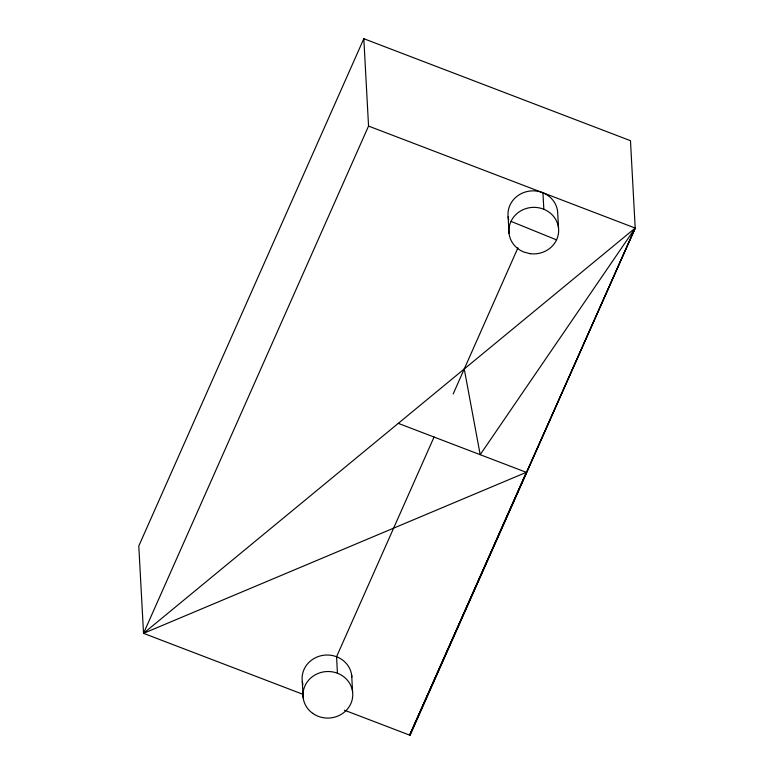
<?xml version="1.0" encoding="UTF-8"?>
<svg xmlns="http://www.w3.org/2000/svg" width="774" height="774" viewBox="0 0 774 774"><rect width="100%" height="100%" fill="white"/><g stroke="black" fill="none" stroke-linecap="round" stroke-linejoin="round"><path stroke-width="1.16" d="M398.281 423.359L526.32 472.334L409.688 735.145L635.202 228.069L630.471 140.694L363.819 38.7L138.798 545.97L143.529 633.345L302.74 694.239M526.32 472.334L143.529 633.345L368.55 126.075L363.819 38.7M434.059 437.039L336.555 656.739L337.445 673.225M453.196 393.927L517.961 247.767M368.55 126.075L635.202 228.069L410.085 735.3L344.42 710.184M409.688 735.145L635.202 228.069L143.529 633.345M635.202 228.069L480.19 454.686L464.245 368.985M510.995 221.374L556.535 239.882M558.518 227.962L557.619 211.476A24.894 23.278 -3.1 0 0 528.584 191.236A24.894 23.278 -3.1 0 0 508.682 219.806M542.932 192.774L543.832 209.27M508.121 216.807L509.011 233.293M351.677 675.131L352.567 691.617M302.295 681.459L303.195 697.955M302.924 684.448A24.894 23.278 -3.1 0 1 323.242 655.307A24.894 23.278 -3.1 0 1 351.86 677.153M529.938 253.659L523.708 251.995A24.894 23.278 -3.1 0 1 517.38 213.218A24.894 23.278 -3.1 0 1 557.677 223.986A24.894 23.278 -3.1 0 1 529.938 253.659M312.686 713.338A24.894 23.278 -3.1 0 0 352.557 697.693A24.894 23.278 -3.1 0 0 318.395 673.332A24.894 23.278 -3.1 0 0 312.686 713.338"/></g></svg>
